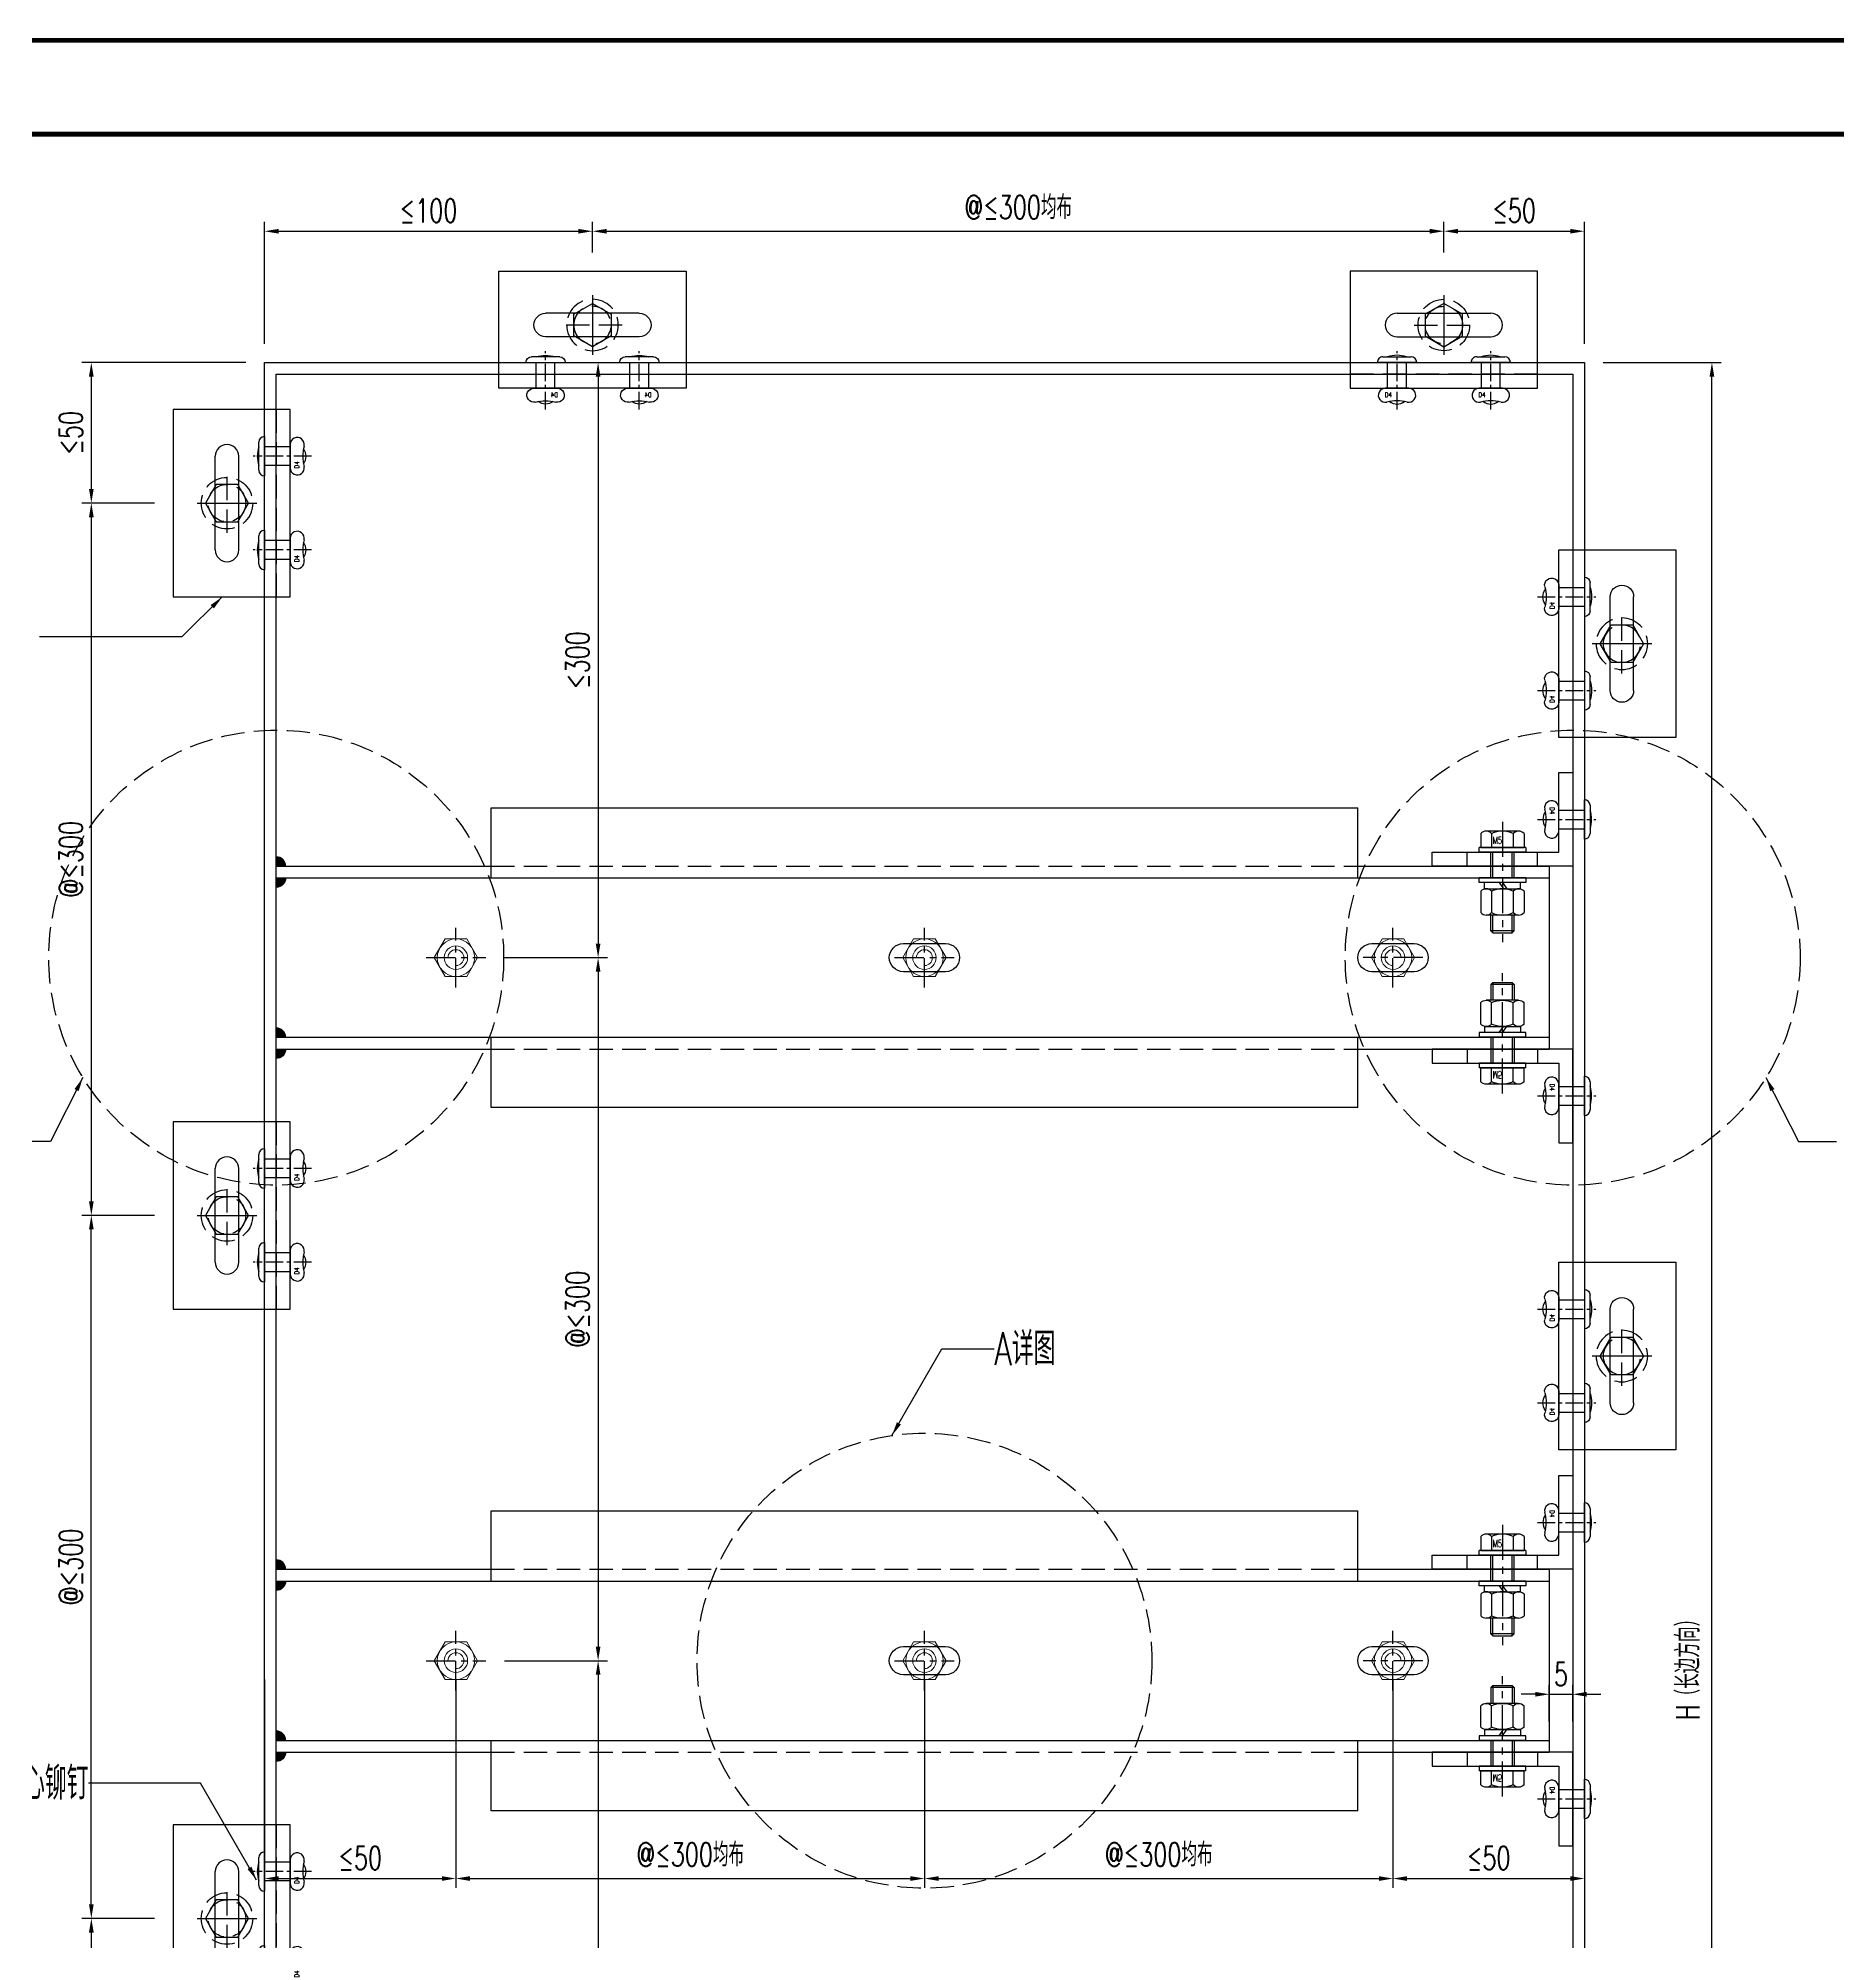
# Model space of a CAD drawing. Extents: x -160106 to 966792, y -663931 to 1550022.
# Drawn here: x -88817.8 to -88433.7, y -138863.8 to -138457.6 of the extents above; entities that cross this region are included whole.
import ezdxf
from ezdxf.enums import TextEntityAlignment as Align

# ---------------------------------------------------------------- set-up
doc = ezdxf.new("R2010")
doc.units = 0
for name, pattern in [('CENTER', [2, 1.25, -0.25, 0.25, -0.25]), ('ZN-CENTER', [2, 1.25, -0.25, 0.25, -0.25]), ('ZN-DASH', [0.35, 0.25, -0.1])]:
    doc.linetypes.add(name, pattern=pattern)
for name, color, linetype in [('!ZN1-文字-7', 7, 'Continuous'), ('!ZN1-标注-173', 173, 'Continuous'), ('!ZN3-铝板幕墙-3', 3, 'Continuous'), ('!ZN4-辅助材料-1', 1, 'Continuous'), ('!ZN4-配件-11', 11, 'Continuous'), ('!ZN5-铝材投影-112', 112, 'Continuous'), ('!ZN6-虚线-8', 8, 'ZN-DASH'), ('!ZN6-轴线-1', 1, 'ZN-CENTER'), ('!ZN7-索引-3', 3, 'Continuous'), ('0-cxFrame', 155, 'Continuous')]:
    doc.layers.add(name, color=color, linetype=linetype)
doc.layers.add('0-cxText', color=131, linetype='Continuous', lineweight=25)
doc.styles.add('cx_tuming', font='simhei.ttf')
doc.styles.add('cx_tuqian1', font='')
doc.styles.add('DHTEXT-1', font='ROMANS.shx', dxfattribs={"width": 0.7, "bigfont": 'CHINESE.shx'})
doc.styles.add('ZNDimTStyle', font='ROMANS.shx', dxfattribs={"width": 0.7, "bigfont": 'CHINESE.shx'})
doc.styles.add('ZNTextStyle', font='ROMANS.shx', dxfattribs={"width": 0.7, "bigfont": 'CHINESE.shx'})
doc.styles.add('黑体', font='simhei.ttf', dxfattribs={"height": 12})
doc.styles.get('cx_tuqian1').set_extended_font_data('SimSun')
doc.dimstyles.new('ZN机械-2', dxfattribs={"dimscale": 2, "dimtxt": 2.5, "dimasz": 1.5, "dimexe": 1, "dimexo": 2, "dimgap": 0.9, "dimtad": 1, "dimdec": 0, "dimzin": 0, "dimdsep": 46, "dimtxsty": 'ZNDimTStyle', "dimcen": 2.5, "dimdle": 1, "dimclrd": 173, "dimclre": 173, "dimclrt": 7, "dimazin": 2, "dimtfac": 1, "dimtdec": 4, "dimtix": 1, "dimtmove": 2, "dimatfit": 3, "dimfxl": 0, "dimfrac": 2, "dimtolj": 1, "dimtzin": 0, "dimarcsym": 0})

# ---------------------------------------------------------------- blocks, each defined once
blk = doc.blocks.new('TK22.A2 L(Dragon)')
at = {"layer": '0-cxFrame', "color": 7, "const_width": 0.5}
blk.add_lwpolyline([(0, 0), (-594, 0), (-594, 420), (0, 420)], close=True, dxfattribs=at)
at = {"layer": '0-cxFrame', "const_width": 0.5}
blk.add_lwpolyline([(-80, 10), (-574, 10), (-574, 410), (-80, 410)], close=True, dxfattribs=at)
at = {"style": '黑体', "flags": 4}
blk.add_attdef('图幅', text='', height=3.3, dxfattribs=at).set_placement((-40, 3), align=Align.RIGHT)
at = {"layer": '0-cxText', "flags": 4}
for tag, height, style, p in [('建设单位', 3.5, 'cx_tuming', (-45, 240)), ('项目名称', 3.5, 'cx_tuming', (-45, 210)), ('子项名称', 3.5, 'cx_tuming', (-45, 180)), ('工程编号', 3.3, 'cx_tuqian1', (-35, 165)), ('图名1', 3.5, 'cx_tuming', (-45, 87)), ('图名2', 3.5, 'cx_tuming', (-45, 79)), ('图名3', 3.5, 'cx_tuming', (-45, 71)), ('出图日期', 3.3, 'cx_tuqian1', (-39, 60)), ('专业', 3.3, 'cx_tuqian1', (-55, 52)), ('图号', 3.3, 'cx_tuqian1', (-55, 44)), ('版次', 3.3, 'cx_tuqian1', (-20, 44))]:
    blk.add_attdef(tag, text='', height=height, dxfattribs=dict(at, style=style)).set_placement(p, align=Align.MIDDLE)
at = {"layer": 'Defpoints', "color": 6, "flags": 4}
for tag, height, style, p in [('tufu', 3.3, '黑体', (-12, 12)), ('dwfname', 4, 'cx_tuqian1', (-80, 3))]:
    blk.add_attdef(tag, text='', height=height, dxfattribs=dict(at, style=style)).set_placement(p, align=Align.RIGHT)
blk = doc.blocks.new('*U1688')
at = {"linetype": 'ByBlock', "ltscale": 10}
for p, q in [((-4, 4.62), (-1, 4.62)), ((-1, 5), (0, 5)), ((-1, 5), (-1, -5)), ((-1, -4.62), (-1, 4.62)), ((0, 5), (0, -5)), ((5.5, 5), (6.5, 5)), ((5.5, 5), (5.5, -5)), ((6.5, 5), (6.5, -5)), ((8.3, 4.62), (12.9, 4.62)), ((-4.5, 3.46), (-4.5, -3.46)), ((-4, 2.31), (-1, 2.31)), ((5.5, 2.5), (0, 2.5)), ((5.5, 2.07), (0, 2.07)), ((7.8, 3.85), (6.5, 3.85)), ((6.5, 3.85), (6.5, -3.85)), ((6.5, 0), (7.8, 0.93)), ((6.5, -0.7), (7.8, 0.24)), ((7.8, -3.85), (7.8, 3.85)), ((8.3, 2.31), (12.9, 2.31)), ((13.4, 3.46), (13.4, -3.46)), ((16.76, 2.5), (13.4, 2.5)), ((17.19, 2.07), (13.4, 2.07)), ((17.19, 2.07), (16.76, 2.5)), ((16.76, 2.5), (16.76, -2.5)), ((17.19, -2.07), (17.19, 2.07)), ((-4, -2.31), (-1, -2.31)), ((-1, -2.5), (-1, -2.75)), ((5.5, -2.07), (0, -2.07)), ((0, -2.5), (0, -2.75)), ((5.5, -2.5), (0, -2.5)), ((7.8, -3.85), (6.5, -3.85)), ((8.3, -2.31), (12.9, -2.31)), ((17.19, -2.07), (13.4, -2.07)), ((16.76, -2.5), (13.4, -2.5)), ((17.19, -2.07), (16.76, -2.5)), ((-4, -4.62), (-1, -4.62)), ((0, -5), (-1, -5)), ((6.5, -5), (5.5, -5)), ((8.3, -4.62), (12.9, -4.62))]:
    blk.add_line(p, q, dxfattribs=at)
at = {"color": 0, "linetype": 'CENTER', "ltscale": 6}
blk.add_line((-6.5, 0), (19.19, 0), dxfattribs=at)
at = {"linetype": 'ByBlock', "ltscale": 10}
for centre, radius, start, end in [((-2.92, 3.46), 1.58, 133.1736, 226.8264), ((9.38, 3.46), 1.58, 133.1736, 226.8264), ((11.82, 3.46), 1.58, 313.1736, 46.8264), ((1.08, 0), 5.58, 155.5673, 204.4327), ((13.38, 0), 5.58, 155.5673, 204.4327), ((7.82, 0), 5.58, 335.5673, 24.4327), ((-2.92, -3.46), 1.58, 133.1736, 226.8264), ((9.38, -3.46), 1.58, 133.1736, 226.8264), ((11.82, -3.46), 1.58, 313.1736, 46.8264)]:
    blk.add_arc(centre, radius, start, end, dxfattribs=at)
at = {"layer": 'Defpoints', "color": 0, "ltscale": 10, "style": 'DHTEXT-1', "width": 0.7}
blk.add_text('M5', height=1.5, rotation=90, dxfattribs=at).set_placement((-1.75, -1.07), align=Align.CENTER)
blk = doc.blocks.new('*U1687')
at = {"linetype": 'ByBlock', "ltscale": 10}
for p, q in [((-4, 4.62), (-1, 4.62)), ((-1, 5), (0, 5)), ((-1, 5), (-1, -5)), ((-1, -4.62), (-1, 4.62)), ((0, 5), (0, -5)), ((5.5, 5), (6.5, 5)), ((5.5, 5), (5.5, -5)), ((6.5, 5), (6.5, -5)), ((8.3, 4.62), (12.9, 4.62)), ((-4.5, 3.46), (-4.5, -3.46)), ((-4, 2.31), (-1, 2.31)), ((5.5, 2.5), (0, 2.5)), ((5.5, 2.07), (0, 2.07)), ((7.8, 3.85), (6.5, 3.85)), ((6.5, 3.85), (6.5, -3.85)), ((6.5, 0), (7.8, 0.93)), ((6.5, -0.7), (7.8, 0.24)), ((7.8, -3.85), (7.8, 3.85)), ((8.3, 2.31), (12.9, 2.31)), ((13.4, 3.46), (13.4, -3.46)), ((16.76, 2.5), (13.4, 2.5)), ((17.19, 2.07), (13.4, 2.07)), ((17.19, 2.07), (16.76, 2.5)), ((16.76, 2.5), (16.76, -2.5)), ((17.19, -2.07), (17.19, 2.07)), ((-4, -2.31), (-1, -2.31)), ((-1, -2.5), (-1, -2.75)), ((5.5, -2.07), (0, -2.07)), ((0, -2.5), (0, -2.75)), ((5.5, -2.5), (0, -2.5)), ((7.8, -3.85), (6.5, -3.85)), ((8.3, -2.31), (12.9, -2.31)), ((17.19, -2.07), (13.4, -2.07)), ((16.76, -2.5), (13.4, -2.5)), ((17.19, -2.07), (16.76, -2.5)), ((-4, -4.62), (-1, -4.62)), ((0, -5), (-1, -5)), ((6.5, -5), (5.5, -5)), ((8.3, -4.62), (12.9, -4.62))]:
    blk.add_line(p, q, dxfattribs=at)
at = {"color": 0, "linetype": 'CENTER', "ltscale": 6}
blk.add_line((-6.5, 0), (19.19, 0), dxfattribs=at)
at = {"linetype": 'ByBlock', "ltscale": 10}
for centre, radius, start, end in [((-2.92, 3.46), 1.58, 133.1736, 226.8264), ((9.38, 3.46), 1.58, 133.1736, 226.8264), ((11.82, 3.46), 1.58, 313.1736, 46.8264), ((1.08, 0), 5.58, 155.5673, 204.4327), ((13.38, 0), 5.58, 155.5673, 204.4327), ((7.82, 0), 5.58, 335.5673, 24.4327), ((-2.92, -3.46), 1.58, 133.1736, 226.8264), ((9.38, -3.46), 1.58, 133.1736, 226.8264), ((11.82, -3.46), 1.58, 313.1736, 46.8264)]:
    blk.add_arc(centre, radius, start, end, dxfattribs=at)
at = {"layer": 'Defpoints', "color": 0, "ltscale": 10, "style": 'DHTEXT-1', "width": 0.7}
blk.add_text('M5', height=1.5, rotation=90, dxfattribs=at).set_placement((-1.75, -1.07), align=Align.CENTER)
blk = doc.blocks.new('*U3563')
at = {"linetype": 'ByBlock', "lineweight": -2, "ltscale": 10}
for p, q in [((0, 4.2), (0, -4.2)), ((-1.2, -3), (-1.2, 3)), ((5.5, 2), (0, 2)), ((5.5, 2.5), (5.5, -2.5)), ((5.5, -2), (0, -2))]:
    blk.add_line(p, q, dxfattribs=at)
at = {"color": 0, "linetype": 'CENTER', "ltscale": 3}
blk.add_line((10.01, 0), (-2.45, 0), dxfattribs=at)
at = {"linetype": 'ByBlock', "lineweight": -2, "ltscale": 10}
for centre, radius, start, end in [((0, 3), 1.2, 90, 180), ((4.42, 0), 5.96, 160.395, 199.605), ((7, 2.5), 1.5, 348.448, 180), ((16.17, 0), 8, 164.3308, 195.6692), ((6.19, 0), 2.67, 323.2266, 36.7843), ((0, -3), 1.2, 180, 270), ((7, -2.5), 1.5, 180, 11.552)]:
    blk.add_arc(centre, radius, start, end, dxfattribs=at)
at = {"layer": 'Defpoints', "color": 0, "ltscale": 10, "style": 'DHTEXT-1', "width": 0.7}
blk.add_text('D4', height=1, rotation=90, dxfattribs=at).set_placement((7.37, -1.85), align=Align.CENTER)
blk = doc.blocks.new('20210903133702x')
at = {"layer": '!ZN5-铝材投影-112'}
for points in [[(0, 59), (0, 39), (-30, 39), (-30, 42), (-3, 42), (-3, 59), (0, 59)], [(0, -20), (0, 0), (-30, 0), (-30, -3), (-3, -3), (-3, -20), (0, -20)]]:
    blk.add_lwpolyline(points, dxfattribs=at)
at = {"layer": '!ZN6-虚线-8', "ltscale": 20}
for p, q in [((-22.5, 39), (-22.5, 42)), ((-7.5, 39), (-7.5, 42)), ((-22.5, 0), (-22.5, -3)), ((-7.5, 0), (-7.5, -3))]:
    blk.add_line(p, q, dxfattribs=at)
at = {"layer": '!ZN4-配件-11', "color": 1}
for name, p, rotation in [('*U3563', (2.5, 49), 180), ('*U1687', (-15, 42), 270), ('*U3563', (2.5, -10), 180)]:
    blk.add_blockref(name, p, dxfattribs=dict(at, rotation=rotation))
at = {"layer": '!ZN4-配件-11', "color": 1, "xscale": -1, "rotation": 270}
blk.add_blockref('*U1688', (-15, -3), dxfattribs=at)
blk = doc.blocks.new('20190422161933xx')
at = {"layer": '!ZN5-铝材投影-112'}
for p, q in [((-13, -10), (-13, 10)), ((-8, -10), (-8, 10))]:
    blk.add_line(p, q, dxfattribs=at)
blk.add_lwpolyline([(3, -20), (3, 20), (-22, 20), (-22, -20)], close=True, dxfattribs=at)
for centre, start, end in [((-10.5, 10), 0, 180), ((-10.5, -10), 180, 0)]:
    blk.add_arc(centre, 2.5, start, end, dxfattribs=at)
at = {"layer": '!ZN6-虚线-8', "ltscale": 20}
blk.add_line((-10.5, -6.37), (-10.5, 6.37), dxfattribs=at)
blk.add_lwpolyline([(0, 20), (0, -20)], dxfattribs=at)
blk.add_lwpolyline([(-8.19, -4), (-5.88, 0), (-8.19, 4), (-12.81, 4), (-15.12, 0), (-12.81, -4)], close=True, dxfattribs=at)
for radius in [5.5, 4]:
    blk.add_circle((-10.5, 0), radius, dxfattribs=at)
at = {"layer": '!ZN6-轴线-1', "ltscale": 20}
blk.add_line((-16.87, 0), (-4.13, 0), dxfattribs=at)
at = {"layer": '!ZN4-配件-11', "color": 1}
for p in [(-2.5, 10), (-2.5, -10)]:
    blk.add_blockref('*U3563', p, dxfattribs=at)
blk = doc.blocks.new('*D1697')
at = {"layer": '!ZN1-标注-173', "color": 173, "lineweight": -2, "ltscale": 20, "transparency": 16777216}
for p, q in [((-88498.27, -138810.99), (-88501.27, -138810.99)), ((-88495.27, -138816.82), (-88495.27, -138808.99)), ((-88495.27, -138810.99), (-88490.27, -138810.99)), ((-88490.27, -138816.82), (-88490.27, -138808.99)), ((-88487.27, -138810.99), (-88484.27, -138810.99))]:
    blk.add_line(p, q, dxfattribs=at)
at = {"layer": '!ZN1-标注-173', "color": 173, "ltscale": 20, "transparency": 16777216}
for points in [[(-88498.27, -138810.49), (-88498.27, -138811.49), (-88495.27, -138810.99)], [(-88487.27, -138810.49), (-88487.27, -138811.49), (-88490.27, -138810.99)]]:
    blk.add_solid(points, dxfattribs=at)
at = {"layer": 'Defpoints', "color": 0, "ltscale": 20, "transparency": 16777216}
for p in [(-88490.27, -138810.99), (-88495.27, -138820.82), (-88490.27, -138820.82)]:
    blk.add_point(p, dxfattribs=at)
at = {"layer": '!ZN1-标注-173', "color": 7, "ltscale": 20, "transparency": 16777216, "insert": (-88492.77, -138806.69), "char_height": 5, "attachment_point": 5, "style": 'ZNDimTStyle'}
blk.add_mtext('\\A1;5', dxfattribs=at)
blk = doc.blocks.new('*D1707')
at = {"layer": '!ZN1-标注-173', "color": 173, "lineweight": -2, "ltscale": 20, "transparency": 16777216}
for p, q in [((-88792.99, -138858.82), (-88808.45, -138858.82)), ((-88806.45, -138861.82), (-88806.45, -139009.82)), ((-88792.99, -139012.82), (-88808.45, -139012.82))]:
    blk.add_line(p, q, dxfattribs=at)
at = {"layer": '!ZN1-标注-173', "color": 173, "ltscale": 20, "transparency": 16777216}
for points in [[(-88806.95, -138861.82), (-88805.95, -138861.82), (-88806.45, -138858.82)], [(-88806.95, -139009.82), (-88805.95, -139009.82), (-88806.45, -139012.82)]]:
    blk.add_solid(points, dxfattribs=at)
at = {"layer": 'Defpoints', "color": 0, "ltscale": 20, "transparency": 16777216}
for p in [(-88788.99, -138858.82), (-88806.45, -139012.82), (-88788.99, -139012.82)]:
    blk.add_point(p, dxfattribs=at)
at = {"layer": '!ZN1-标注-173', "color": 7, "ltscale": 20, "transparency": 16777216, "insert": (-88810.83, -138935.82), "char_height": 5, "attachment_point": 5, "rotation": 90, "style": 'ZNDimTStyle'}
blk.add_mtext('\\A1;@≤300', dxfattribs=at)
blk = doc.blocks.new('*D1708')
at = {"layer": '!ZN1-标注-173', "color": 173, "lineweight": -2, "ltscale": 20, "transparency": 16777216}
for p, q in [((-88792.99, -138708.82), (-88808.45, -138708.82)), ((-88806.45, -138855.82), (-88806.45, -138711.82)), ((-88792.99, -138858.82), (-88808.45, -138858.82))]:
    blk.add_line(p, q, dxfattribs=at)
at = {"layer": '!ZN1-标注-173', "color": 173, "ltscale": 20, "transparency": 16777216}
for points in [[(-88806.95, -138711.82), (-88805.95, -138711.82), (-88806.45, -138708.82)], [(-88806.95, -138855.82), (-88805.95, -138855.82), (-88806.45, -138858.82)]]:
    blk.add_solid(points, dxfattribs=at)
at = {"layer": 'Defpoints', "color": 0, "ltscale": 20, "transparency": 16777216}
for p in [(-88806.45, -138708.82), (-88788.99, -138708.82), (-88788.99, -138858.82)]:
    blk.add_point(p, dxfattribs=at)
at = {"layer": '!ZN1-标注-173', "color": 7, "ltscale": 20, "transparency": 16777216, "insert": (-88810.83, -138783.82), "char_height": 5, "attachment_point": 5, "rotation": 90, "style": 'ZNDimTStyle'}
blk.add_mtext('\\A1;@≤300', dxfattribs=at)
blk = doc.blocks.new('*D1710')
at = {"layer": '!ZN1-标注-173', "color": 173, "lineweight": -2, "ltscale": 20, "transparency": 16777216}
for p, q in [((-88517.77, -138503.34), (-88517.77, -138496.83)), ((-88514.77, -138498.83), (-88490.77, -138498.83)), ((-88487.77, -138522.84), (-88487.77, -138496.83))]:
    blk.add_line(p, q, dxfattribs=at)
at = {"layer": '!ZN1-标注-173', "color": 173, "ltscale": 20, "transparency": 16777216}
for points in [[(-88514.77, -138498.33), (-88514.77, -138499.33), (-88517.77, -138498.83)], [(-88490.77, -138498.33), (-88490.77, -138499.33), (-88487.77, -138498.83)]]:
    blk.add_solid(points, dxfattribs=at)
at = {"layer": 'Defpoints', "color": 0, "ltscale": 20, "transparency": 16777216}
for p in [(-88487.77, -138498.83), (-88517.77, -138507.34), (-88487.77, -138526.84)]:
    blk.add_point(p, dxfattribs=at)
at = {"layer": '!ZN1-标注-173', "color": 7, "ltscale": 20, "transparency": 16777216, "insert": (-88502.77, -138494.45), "char_height": 5, "attachment_point": 5, "style": 'ZNDimTStyle'}
blk.add_mtext('\\A1;≤50', dxfattribs=at)
blk = doc.blocks.new('*D1711')
at = {"layer": '!ZN1-标注-173', "color": 173, "lineweight": -2, "ltscale": 20, "transparency": 16777216}
for p, q in [((-88699.49, -138503.34), (-88699.49, -138496.83)), ((-88696.49, -138498.83), (-88520.77, -138498.83)), ((-88517.77, -138503.34), (-88517.77, -138496.83))]:
    blk.add_line(p, q, dxfattribs=at)
at = {"layer": '!ZN1-标注-173', "color": 173, "ltscale": 20, "transparency": 16777216}
for points in [[(-88696.49, -138498.33), (-88696.49, -138499.33), (-88699.49, -138498.83)], [(-88520.77, -138498.33), (-88520.77, -138499.33), (-88517.77, -138498.83)]]:
    blk.add_solid(points, dxfattribs=at)
at = {"layer": 'Defpoints', "color": 0, "ltscale": 20, "transparency": 16777216}
for p in [(-88517.77, -138498.83), (-88699.49, -138507.34), (-88517.77, -138507.34)]:
    blk.add_point(p, dxfattribs=at)
at = {"layer": '!ZN1-标注-173', "color": 7, "ltscale": 20, "transparency": 16777216, "insert": (-88608.63, -138493.72), "char_height": 5, "attachment_point": 5, "style": 'ZNDimTStyle'}
blk.add_mtext('\\A1;@≤300均布', dxfattribs=at)
blk = doc.blocks.new('*D1712')
at = {"layer": '!ZN1-标注-173', "color": 173, "lineweight": -2, "ltscale": 20, "transparency": 16777216}
for p, q in [((-88769.49, -138522.84), (-88769.49, -138496.83)), ((-88766.49, -138498.83), (-88702.49, -138498.83)), ((-88699.49, -138503.34), (-88699.49, -138496.83))]:
    blk.add_line(p, q, dxfattribs=at)
at = {"layer": '!ZN1-标注-173', "color": 173, "ltscale": 20, "transparency": 16777216}
for points in [[(-88766.49, -138498.33), (-88766.49, -138499.33), (-88769.49, -138498.83)], [(-88702.49, -138498.33), (-88702.49, -138499.33), (-88699.49, -138498.83)]]:
    blk.add_solid(points, dxfattribs=at)
at = {"layer": 'Defpoints', "color": 0, "ltscale": 20, "transparency": 16777216}
for p in [(-88699.49, -138498.83), (-88699.49, -138507.34), (-88769.49, -138526.84)]:
    blk.add_point(p, dxfattribs=at)
at = {"layer": '!ZN1-标注-173', "color": 7, "ltscale": 20, "transparency": 16777216, "insert": (-88734.49, -138494.45), "char_height": 5, "attachment_point": 5, "style": 'ZNDimTStyle'}
blk.add_mtext('\\A1;≤100', dxfattribs=at)
blk = doc.blocks.new('*D1713')
at = {"layer": '!ZN1-标注-173', "color": 173, "lineweight": -2, "ltscale": 20, "transparency": 16777216}
for p, q in [((-88773.49, -138526.84), (-88808.45, -138526.84)), ((-88806.45, -138529.84), (-88806.45, -138553.84)), ((-88792.99, -138556.84), (-88808.45, -138556.84))]:
    blk.add_line(p, q, dxfattribs=at)
at = {"layer": '!ZN1-标注-173', "color": 173, "ltscale": 20, "transparency": 16777216}
for points in [[(-88806.95, -138529.84), (-88805.95, -138529.84), (-88806.45, -138526.84)], [(-88806.95, -138553.84), (-88805.95, -138553.84), (-88806.45, -138556.84)]]:
    blk.add_solid(points, dxfattribs=at)
at = {"layer": 'Defpoints', "color": 0, "ltscale": 20, "transparency": 16777216}
for p in [(-88769.49, -138526.84), (-88806.45, -138556.84), (-88788.99, -138556.84)]:
    blk.add_point(p, dxfattribs=at)
at = {"layer": '!ZN1-标注-173', "color": 7, "ltscale": 20, "transparency": 16777216, "insert": (-88810.83, -138541.84), "char_height": 5, "attachment_point": 5, "rotation": 90, "style": 'ZNDimTStyle'}
blk.add_mtext('\\A1;≤50', dxfattribs=at)
blk = doc.blocks.new('*D1714')
at = {"layer": '!ZN1-标注-173', "color": 173, "lineweight": -2, "ltscale": 20, "transparency": 16777216}
for p, q in [((-88792.99, -138556.84), (-88808.45, -138556.84)), ((-88806.45, -138559.84), (-88806.45, -138705.82)), ((-88792.99, -138708.82), (-88808.45, -138708.82))]:
    blk.add_line(p, q, dxfattribs=at)
at = {"layer": '!ZN1-标注-173', "color": 173, "ltscale": 20, "transparency": 16777216}
for points in [[(-88806.95, -138559.84), (-88805.95, -138559.84), (-88806.45, -138556.84)], [(-88806.95, -138705.82), (-88805.95, -138705.82), (-88806.45, -138708.82)]]:
    blk.add_solid(points, dxfattribs=at)
at = {"layer": 'Defpoints', "color": 0, "ltscale": 20, "transparency": 16777216}
for p in [(-88788.99, -138556.84), (-88806.45, -138708.82), (-88788.99, -138708.82)]:
    blk.add_point(p, dxfattribs=at)
at = {"layer": '!ZN1-标注-173', "color": 7, "ltscale": 20, "transparency": 16777216, "insert": (-88810.83, -138632.83), "char_height": 5, "attachment_point": 5, "rotation": 90, "style": 'ZNDimTStyle'}
blk.add_mtext('\\A1;@≤300', dxfattribs=at)
blk = doc.blocks.new('*D1715')
at = {"layer": '!ZN1-标注-173', "color": 173, "lineweight": -2, "ltscale": 20, "transparency": 16777216}
for p, q in [((-88528.63, -138807.82), (-88528.63, -138852.3)), ((-88487.77, -138807.82), (-88487.77, -138852.3)), ((-88525.63, -138850.3), (-88490.77, -138850.3))]:
    blk.add_line(p, q, dxfattribs=at)
at = {"layer": '!ZN1-标注-173', "color": 173, "ltscale": 20, "transparency": 16777216}
for points in [[(-88525.63, -138849.8), (-88525.63, -138850.8), (-88528.63, -138850.3)], [(-88490.77, -138849.8), (-88490.77, -138850.8), (-88487.77, -138850.3)]]:
    blk.add_solid(points, dxfattribs=at)
at = {"layer": 'Defpoints', "color": 0, "ltscale": 20, "transparency": 16777216}
for p in [(-88528.63, -138803.82), (-88487.77, -138803.82), (-88487.77, -138850.3)]:
    blk.add_point(p, dxfattribs=at)
at = {"layer": '!ZN1-标注-173', "color": 7, "ltscale": 20, "transparency": 16777216, "insert": (-88508.2, -138845.93), "char_height": 5, "attachment_point": 5, "style": 'ZNDimTStyle'}
blk.add_mtext('\\A1;≤50', dxfattribs=at)
blk = doc.blocks.new('*D1716')
at = {"layer": '!ZN1-标注-173', "color": 173, "lineweight": -2, "ltscale": 20, "transparency": 16777216}
for p, q in [((-88628.63, -138807.82), (-88628.63, -138852.3)), ((-88528.63, -138807.82), (-88528.63, -138852.3)), ((-88625.63, -138850.3), (-88531.63, -138850.3))]:
    blk.add_line(p, q, dxfattribs=at)
at = {"layer": '!ZN1-标注-173', "color": 173, "ltscale": 20, "transparency": 16777216}
for points in [[(-88625.63, -138849.8), (-88625.63, -138850.8), (-88628.63, -138850.3)], [(-88531.63, -138849.8), (-88531.63, -138850.8), (-88528.63, -138850.3)]]:
    blk.add_solid(points, dxfattribs=at)
at = {"layer": 'Defpoints', "color": 0, "ltscale": 20, "transparency": 16777216}
for p in [(-88628.63, -138803.82), (-88528.63, -138803.82), (-88528.63, -138850.3)]:
    blk.add_point(p, dxfattribs=at)
at = {"layer": '!ZN1-标注-173', "color": 7, "ltscale": 20, "transparency": 16777216, "insert": (-88578.63, -138845.19), "char_height": 5, "attachment_point": 5, "style": 'ZNDimTStyle'}
blk.add_mtext('\\A1;@≤300均布', dxfattribs=at)
blk = doc.blocks.new('*D1717')
at = {"layer": '!ZN1-标注-173', "color": 173, "lineweight": -2, "ltscale": 20, "transparency": 16777216}
for p, q in [((-88728.63, -138807.82), (-88728.63, -138852.3)), ((-88628.63, -138807.82), (-88628.63, -138852.3)), ((-88725.63, -138850.3), (-88631.63, -138850.3))]:
    blk.add_line(p, q, dxfattribs=at)
at = {"layer": '!ZN1-标注-173', "color": 173, "ltscale": 20, "transparency": 16777216}
for points in [[(-88725.63, -138849.8), (-88725.63, -138850.8), (-88728.63, -138850.3)], [(-88631.63, -138849.8), (-88631.63, -138850.8), (-88628.63, -138850.3)]]:
    blk.add_solid(points, dxfattribs=at)
at = {"layer": 'Defpoints', "color": 0, "ltscale": 20, "transparency": 16777216}
for p in [(-88728.63, -138803.82), (-88628.63, -138803.82), (-88628.63, -138850.3)]:
    blk.add_point(p, dxfattribs=at)
at = {"layer": '!ZN1-标注-173', "color": 7, "ltscale": 20, "transparency": 16777216, "insert": (-88678.63, -138845.19), "char_height": 5, "attachment_point": 5, "style": 'ZNDimTStyle'}
blk.add_mtext('\\A1;@≤300均布', dxfattribs=at)
blk = doc.blocks.new('*D1718')
at = {"layer": '!ZN1-标注-173', "color": 173, "lineweight": -2, "ltscale": 20, "transparency": 16777216}
for p, q in [((-88769.49, -138807.82), (-88769.49, -138852.3)), ((-88728.63, -138807.82), (-88728.63, -138852.3)), ((-88766.49, -138850.3), (-88731.63, -138850.3))]:
    blk.add_line(p, q, dxfattribs=at)
at = {"layer": '!ZN1-标注-173', "color": 173, "ltscale": 20, "transparency": 16777216}
for points in [[(-88766.49, -138849.8), (-88766.49, -138850.8), (-88769.49, -138850.3)], [(-88731.63, -138849.8), (-88731.63, -138850.8), (-88728.63, -138850.3)]]:
    blk.add_solid(points, dxfattribs=at)
at = {"layer": 'Defpoints', "color": 0, "ltscale": 20, "transparency": 16777216}
for p in [(-88769.49, -138803.82), (-88728.63, -138803.82), (-88728.63, -138850.3)]:
    blk.add_point(p, dxfattribs=at)
at = {"layer": '!ZN1-标注-173', "color": 7, "ltscale": 20, "transparency": 16777216, "insert": (-88749.06, -138845.93), "char_height": 5, "attachment_point": 5, "style": 'ZNDimTStyle'}
blk.add_mtext('\\A1;≤50', dxfattribs=at)
blk = doc.blocks.new('*D1721')
at = {"layer": '!ZN1-标注-173', "color": 173, "lineweight": -2, "ltscale": 20, "transparency": 16777216}
for p, q in [((-88718.27, -138803.82), (-88696.29, -138803.82)), ((-88698.29, -138806.82), (-88698.29, -138950.82)), ((-88718.27, -138953.82), (-88696.29, -138953.82))]:
    blk.add_line(p, q, dxfattribs=at)
at = {"layer": '!ZN1-标注-173', "color": 173, "ltscale": 20, "transparency": 16777216}
for points in [[(-88698.79, -138806.82), (-88697.79, -138806.82), (-88698.29, -138803.82)], [(-88698.79, -138950.82), (-88697.79, -138950.82), (-88698.29, -138953.82)]]:
    blk.add_solid(points, dxfattribs=at)
at = {"layer": 'Defpoints', "color": 0, "ltscale": 20, "transparency": 16777216}
for p in [(-88722.27, -138803.82), (-88722.27, -138953.82), (-88698.29, -138953.82)]:
    blk.add_point(p, dxfattribs=at)
at = {"layer": '!ZN1-标注-173', "color": 7, "ltscale": 20, "transparency": 16777216, "insert": (-88702.67, -138878.82), "char_height": 5, "attachment_point": 5, "rotation": 90, "style": 'ZNDimTStyle'}
blk.add_mtext('\\A1;@≤300', dxfattribs=at)
blk = doc.blocks.new('*D1722')
at = {"layer": '!ZN1-标注-173', "color": 173, "lineweight": -2, "ltscale": 20, "transparency": 16777216}
for p, q in [((-88718.27, -138653.82), (-88696.29, -138653.82)), ((-88698.29, -138656.82), (-88698.29, -138800.82)), ((-88718.27, -138803.82), (-88696.29, -138803.82))]:
    blk.add_line(p, q, dxfattribs=at)
at = {"layer": '!ZN1-标注-173', "color": 173, "ltscale": 20, "transparency": 16777216}
for points in [[(-88698.79, -138656.82), (-88697.79, -138656.82), (-88698.29, -138653.82)], [(-88698.79, -138800.82), (-88697.79, -138800.82), (-88698.29, -138803.82)]]:
    blk.add_solid(points, dxfattribs=at)
at = {"layer": 'Defpoints', "color": 0, "ltscale": 20, "transparency": 16777216}
for p in [(-88722.27, -138653.82), (-88722.27, -138803.82), (-88698.29, -138803.82)]:
    blk.add_point(p, dxfattribs=at)
at = {"layer": '!ZN1-标注-173', "color": 7, "ltscale": 20, "transparency": 16777216, "insert": (-88702.67, -138728.82), "char_height": 5, "attachment_point": 5, "rotation": 90, "style": 'ZNDimTStyle'}
blk.add_mtext('\\A1;@≤300', dxfattribs=at)
blk = doc.blocks.new('*D1723')
at = {"layer": '!ZN1-标注-173', "color": 173, "lineweight": -2, "ltscale": 20, "transparency": 16777216}
for p, q in [((-88718.27, -138526.84), (-88696.29, -138526.84)), ((-88698.29, -138529.84), (-88698.29, -138650.82)), ((-88718.27, -138653.82), (-88696.29, -138653.82))]:
    blk.add_line(p, q, dxfattribs=at)
at = {"layer": '!ZN1-标注-173', "color": 173, "ltscale": 20, "transparency": 16777216}
for points in [[(-88698.79, -138529.84), (-88697.79, -138529.84), (-88698.29, -138526.84)], [(-88698.79, -138650.82), (-88697.79, -138650.82), (-88698.29, -138653.82)]]:
    blk.add_solid(points, dxfattribs=at)
at = {"layer": 'Defpoints', "color": 0, "ltscale": 20, "transparency": 16777216}
for p in [(-88722.27, -138526.84), (-88722.27, -138653.82), (-88698.29, -138653.82)]:
    blk.add_point(p, dxfattribs=at)
at = {"layer": '!ZN1-标注-173', "color": 7, "ltscale": 20, "transparency": 16777216, "insert": (-88702.67, -138590.33), "char_height": 5, "attachment_point": 5, "rotation": 90, "style": 'ZNDimTStyle'}
blk.add_mtext('\\A1;≤300', dxfattribs=at)
blk = doc.blocks.new('*D1724')
at = {"layer": '!ZN1-标注-173', "color": 173, "lineweight": -2, "ltscale": 20, "transparency": 16777216}
for p, q in [((-88483.77, -138526.84), (-88458.56, -138526.84)), ((-88460.56, -139079.82), (-88460.56, -138529.84)), ((-88483.77, -139082.82), (-88458.56, -139082.82))]:
    blk.add_line(p, q, dxfattribs=at)
at = {"layer": '!ZN1-标注-173', "color": 173, "ltscale": 20, "transparency": 16777216}
for points in [[(-88461.06, -138529.84), (-88460.06, -138529.84), (-88460.56, -138526.84)], [(-88461.06, -139079.82), (-88460.06, -139079.82), (-88460.56, -139082.82)]]:
    blk.add_solid(points, dxfattribs=at)
at = {"layer": 'Defpoints', "color": 0, "ltscale": 20, "transparency": 16777216}
for p in [(-88487.77, -138526.84), (-88460.56, -138526.84), (-88487.77, -139082.82)]:
    blk.add_point(p, dxfattribs=at)
at = {"layer": '!ZN1-标注-173', "color": 7, "ltscale": 20, "transparency": 16777216, "insert": (-88465.65, -138804.83), "char_height": 5, "attachment_point": 5, "rotation": 90, "style": 'ZNDimTStyle'}
blk.add_mtext('\\A1;H（长边方向）', dxfattribs=at)
blk = doc.blocks.new('螺帽M5')
at = {"layer": '!ZN6-轴线-1', "ltscale": 5}
for p, q in [((0, -6.37), (0, 6.37)), ((-6.37, 0), (6.37, 0))]:
    blk.add_line(p, q, dxfattribs=at)
at = {"color": 11, "linetype": 'ByBlock', "lineweight": 9}
blk.add_lwpolyline([(-2.31, 4), (-4.62, 0), (-2.31, -4), (2.31, -4), (4.62, 0), (2.31, 4)], close=True, dxfattribs=at)
for radius in [4, 2.5]:
    blk.add_circle((0, 0), radius, dxfattribs=at)
blk.add_arc((0, 0), 1.7, 270, 180, dxfattribs=at)
blk = doc.blocks.new('20190422161131')
at = {"layer": '!ZN4-辅助材料-1', "ltscale": 20}
h = blk.add_hatch(color=256, dxfattribs=at)
edge = h.paths.add_edge_path()
edge.add_line((0, 21.5), (0, 19.5))
edge.add_line((0, 19.5), (2, 19.5))
edge.add_arc((0, 19.5), 2, 0, 90)
at = {"layer": '!ZN4-辅助材料-1'}
h = blk.add_hatch(color=256, dxfattribs=at)
edge = h.paths.add_edge_path()
edge.add_line((0, 15), (0, 17))
edge.add_line((0, 17), (2, 17))
edge.add_arc((0, 17), 2, 270, 360, ccw=False)
h = blk.add_hatch(color=256, dxfattribs=at)
edge = h.paths.add_edge_path()
edge.add_line((0, -15), (0, -17))
edge.add_line((0, -17), (2, -17))
edge.add_arc((0, -17), 2, 0, 90)
at = {"layer": '!ZN4-辅助材料-1', "ltscale": 20}
h = blk.add_hatch(color=256, dxfattribs=at)
edge = h.paths.add_edge_path()
edge.add_line((0, -21.5), (0, -19.5))
edge.add_line((0, -19.5), (2, -19.5))
edge.add_arc((0, -19.5), 2, 270, 360, ccw=False)
for points in [[(0, 21.5), (0, 19.5), (2, 19.5, 0.414214), (0, 21.5, -1)], [(0, -21.5), (0, -19.5), (2, -19.5, -0.414214), (0, -21.5, 1)]]:
    blk.add_lwpolyline(points, format="xyb", close=True, dxfattribs=at)
at = {"layer": '!ZN4-辅助材料-1', "ltscale": 2}
for points in [[(0, 15), (0, 17), (2, 17, -0.414214), (0, 15, 1)], [(0, -15), (0, -17), (2, -17, 0.414214), (0, -15, -1)]]:
    blk.add_lwpolyline(points, format="xyb", close=True, dxfattribs=at)

msp = doc.modelspace()

# ---------------------------------------------------------------- linework, layer by layer
at = {"layer": '!ZN3-铝板幕墙-3'}
for p, q in [((-88721.13, -138636.82), (-88721.13, -138621.82)), ((-88536.13, -138636.82), (-88536.13, -138621.82)), ((-88721.13, -138685.82), (-88721.13, -138670.82)), ((-88536.13, -138685.82), (-88536.13, -138670.82)), ((-88721.13, -138786.82), (-88721.13, -138771.82)), ((-88536.13, -138786.82), (-88536.13, -138771.82)), ((-88721.13, -138835.82), (-88721.13, -138820.82)), ((-88536.13, -138835.82), (-88536.13, -138820.82))]:
    msp.add_line(p, q, dxfattribs=at)
for points in [[(-88769.49, -138526.84), (-88487.77, -138526.84), (-88487.77, -139082.82), (-88769.49, -139082.82)], [(-88766.99, -138529.34), (-88490.27, -138529.34), (-88490.27, -139080.32), (-88766.99, -139080.32)]]:
    msp.add_lwpolyline(points, close=True, dxfattribs=at)
for points in [[(-88721.13, -138621.82), (-88536.13, -138621.82)], [(-88766.99, -138634.32), (-88721.13, -138634.32)], [(-88766.99, -138636.82), (-88495.27, -138636.82)], [(-88536.13, -138634.32), (-88495.27, -138634.32)], [(-88495.27, -138634.32), (-88495.27, -138673.32)], [(-88766.99, -138670.82), (-88495.27, -138670.82)], [(-88766.99, -138673.32), (-88721.13, -138673.32)], [(-88536.13, -138673.32), (-88495.27, -138673.32)], [(-88536.13, -138685.82), (-88721.13, -138685.82)], [(-88721.13, -138771.82), (-88536.13, -138771.82)], [(-88766.99, -138784.32), (-88721.13, -138784.32)], [(-88766.99, -138786.82), (-88495.27, -138786.82)], [(-88536.13, -138784.32), (-88495.27, -138784.32)], [(-88495.27, -138784.32), (-88495.27, -138823.32)], [(-88766.99, -138820.82), (-88495.27, -138820.82)], [(-88766.99, -138823.32), (-88721.13, -138823.32)], [(-88536.13, -138823.32), (-88495.27, -138823.32)], [(-88536.13, -138835.82), (-88721.13, -138835.82)]]:
    msp.add_lwpolyline(points, dxfattribs=at)
for points in [[(-88633.13, -138650.82), (-88624.13, -138650.82, -1), (-88624.13, -138656.82), (-88633.13, -138656.82, -1)], [(-88533.13, -138650.82), (-88524.13, -138650.82, -1), (-88524.13, -138656.82), (-88533.13, -138656.82, -1)], [(-88633.13, -138800.82), (-88624.13, -138800.82, -1), (-88624.13, -138806.82), (-88633.13, -138806.82, -1)], [(-88533.13, -138800.82), (-88524.13, -138800.82, -1), (-88524.13, -138806.82), (-88533.13, -138806.82, -1)]]:
    msp.add_lwpolyline(points, format="xyb", close=True, dxfattribs=at)
at = {"layer": '!ZN6-虚线-8', "ltscale": 20}
for points in [[(-88721.13, -138634.32), (-88536.13, -138634.32)], [(-88721.13, -138673.32), (-88536.13, -138673.32)], [(-88721.13, -138784.32), (-88536.13, -138784.32)], [(-88721.13, -138823.32), (-88536.13, -138823.32)]]:
    msp.add_lwpolyline(points, dxfattribs=at)
at = {"layer": '!ZN7-索引-3', "linetype": 'ZN-DASH', "ltscale": 20}
for centre in [(-88766.99, -138653.82), (-88490.27, -138653.82), (-88628.63, -138803.82)]:
    msp.add_circle(centre, 48.54, dxfattribs=at)

# ---------------------------------------------------------------- block references
at = {"layer": '!ZN1-文字-7', "ltscale": 20}
for p in [(-88490.27, -138673.32), (-88490.27, -138823.32)]:
    msp.add_blockref('20210903133702x', p, dxfattribs=at)
at = {"layer": '!ZN4-配件-11', "lineweight": 13}
for p in [(-88728.63, -138653.82), (-88628.63, -138653.82), (-88728.63, -138803.82), (-88628.63, -138803.82)]:
    msp.add_blockref('螺帽M5', p, dxfattribs=at)
at = {"layer": '!ZN4-配件-11', "lineweight": 13, "xscale": -1}
for p in [(-88528.63, -138653.82), (-88528.63, -138803.82)]:
    msp.add_blockref('螺帽M5', p, dxfattribs=at)
at = {"ltscale": 20, "xscale": -1, "rotation": 90}
msp.add_blockref('20190422161933xx', (-88699.49, -138529.34), dxfattribs=at)
at = {"ltscale": 20, "rotation": 270}
msp.add_blockref('20190422161933xx', (-88517.77, -138529.34), dxfattribs=at)
at = {"ltscale": 20}
for name, p in [('20190422161933xx', (-88766.99, -138556.84)), ('20190422161131', (-88766.99, -138653.82)), ('20190422161933xx', (-88766.99, -138708.82)), ('20190422161131', (-88766.99, -138803.82)), ('20190422161933xx', (-88766.99, -138858.82))]:
    msp.add_blockref(name, p, dxfattribs=at)
at = {"ltscale": 20, "xscale": -1}
for p in [(-88490.27, -138586.84), (-88490.27, -138738.82)]:
    msp.add_blockref('20190422161933xx', p, dxfattribs=at)
at = {"layer": '0-cxFrame', "xscale": 2, "yscale": 2, "zscale": 2}
msp.add_blockref('TK22.A2 L(Dragon)', (-88239.4, -139298.12), dxfattribs=at)

# ---------------------------------------------------------------- texts
at = {"layer": '!ZN1-文字-7', "ltscale": 20, "style": 'ZNTextStyle', "width": 0.7}
msp.add_text('A详图', height=7, dxfattribs=at).set_placement((-88613.77, -138737.26), align=Align.MIDDLE_LEFT)
msp.add_text('2-∅4铝合金实心铆钉', height=7, dxfattribs=at).set_placement((-88807.05, -138829.95), align=Align.MIDDLE_RIGHT)

# ---------------------------------------------------------------- dimensions: what is measured, and where the dimension line sits
at = {"layer": '!ZN1-标注-173', "ltscale": 20}
for base, p1, p2, text, picture, middle in [((-88699.49, -138498.83), (-88769.49, -138526.84), (-88699.49, -138507.34), '≤100', '*D1712', (-88734.49, -138494.45)), ((-88517.77, -138498.83), (-88699.49, -138507.34), (-88517.77, -138507.34), '@≤300均布', '*D1711', (-88608.63, -138493.72)), ((-88487.77, -138498.83), (-88517.77, -138507.34), (-88487.77, -138526.84), '≤50', '*D1710', (-88502.77, -138494.45)), ((-88728.63, -138850.3), (-88769.49, -138803.82), (-88728.63, -138803.82), '≤50', '*D1718', (-88749.06, -138845.93)), ((-88628.63, -138850.3), (-88728.63, -138803.82), (-88628.63, -138803.82), '@≤300均布', '*D1717', (-88678.63, -138845.19)), ((-88528.63, -138850.3), (-88628.63, -138803.82), (-88528.63, -138803.82), '@≤300均布', '*D1716', (-88578.63, -138845.19)), ((-88487.77, -138850.3), (-88528.63, -138803.82), (-88487.77, -138803.82), '≤50', '*D1715', (-88508.2, -138845.93))]:
    dim = msp.add_linear_dim(base=base, p1=p1, p2=p2, text=text, dimstyle='ZN机械-2', override={"dimasz": 1.5}, dxfattribs=at)
    dim.commit()
    dim.dimension.update_dxf_attribs({"geometry": picture, "text_midpoint": middle})
for base, p1, p2, angle, text, override, picture, middle in [((-88806.45, -138556.84), (-88769.49, -138526.84), (-88788.99, -138556.84), 90, '≤50', {"dimasz": 1.5}, '*D1713', (-88810.83, -138541.84)), ((-88698.29, -138653.82), (-88722.27, -138526.84), (-88722.27, -138653.82), 90, '≤300', {"dimasz": 1.5, "dimarcsym": 1}, '*D1723', (-88702.67, -138590.33)), ((-88460.56, -138526.84), (-88487.77, -139082.82), (-88487.77, -138526.84), 90, 'H（长边方向）', {"dimasz": 1.5, "dimarcsym": 1}, '*D1724', (-88465.65, -138804.83)), ((-88806.45, -138708.82), (-88788.99, -138556.84), (-88788.99, -138708.82), 90, '@≤300', {"dimasz": 1.5}, '*D1714', (-88810.83, -138632.83)), ((-88698.29, -138803.82), (-88722.27, -138653.82), (-88722.27, -138803.82), 90, '@≤300', {"dimasz": 1.5, "dimarcsym": 1}, '*D1722', (-88702.67, -138728.82)), ((-88806.45, -138708.82), (-88788.99, -138858.82), (-88788.99, -138708.82), 270, '@≤300', {"dimasz": 1.5}, '*D1708', (-88810.83, -138783.82)), ((-88698.29, -138953.82), (-88722.27, -138803.82), (-88722.27, -138953.82), 90, '@≤300', {"dimasz": 1.5, "dimarcsym": 1}, '*D1721', (-88702.67, -138878.82)), ((-88806.45, -139012.82), (-88788.99, -138858.82), (-88788.99, -139012.82), 90, '@≤300', {"dimasz": 1.5}, '*D1707', (-88810.83, -138935.82))]:
    dim = msp.add_linear_dim(base=base, p1=p1, p2=p2, angle=angle, text=text, dimstyle='ZN机械-2', override=override, dxfattribs=at)
    dim.commit()
    dim.dimension.update_dxf_attribs({"geometry": picture, "text_midpoint": middle})
dim = msp.add_linear_dim(base=(-88490.27, -138810.99), p1=(-88495.27, -138820.82), p2=(-88490.27, -138820.82), dimstyle='ZN机械-2', dxfattribs=at)
dim.commit()
dim.dimension.update_dxf_attribs({"geometry": '*D1697', "text_midpoint": (-88492.77, -138806.69)})

# ---------------------------------------------------------------- leaders
at = {"layer": '!ZN1-标注-173'}
for points in [[(-88778.49, -138576.84), (-88787.15, -138585.34), (-88817.5, -138585.34)], [(-88808.24, -138679.41), (-88815.2, -138693.02), (-88823.28, -138693.02)], [(-88449.02, -138679.41), (-88442.06, -138693.02), (-88433.98, -138693.02)], [(-88635.58, -138755.78), (-88624.89, -138737.26), (-88613.77, -138737.26)], [(-88771.19, -138850.63), (-88783.13, -138829.95), (-88807.05, -138829.95)]]:
    msp.add_leader(points, dimstyle='ZN机械-2', override={"dimasz": 1.5}, dxfattribs=at)

doc.saveas('drawing.dxf')
